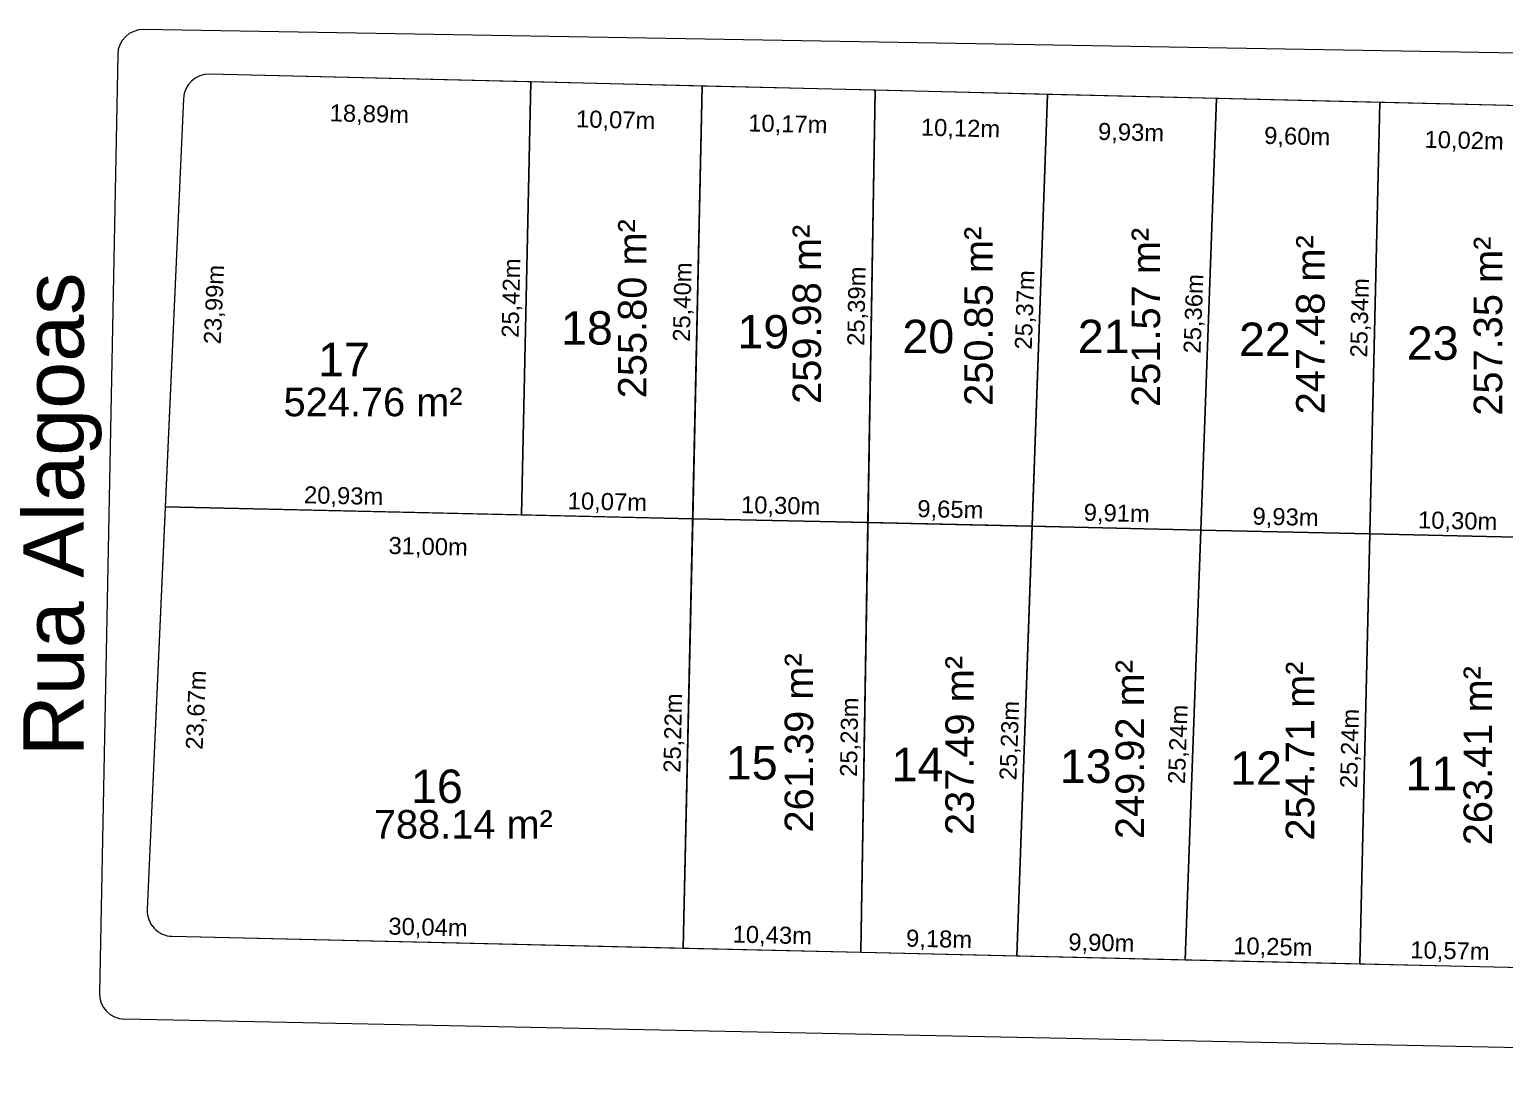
# Model space of a CAD drawing. Header units: metres. Extents: x 3808 to 8215, y 2374 to 6187.
# Drawn here: x 5221.6 to 5308.2, y 5171.5 to 5233.4 of the extents above; entities that cross this region are included whole.
import ezdxf
from ezdxf.enums import TextEntityAlignment as Align

# ---------------------------------------------------------------- set-up
doc = ezdxf.new("R2010")
doc.units = ezdxf.units.M
for name, color, linetype in [('Areas Lotes', 1, 'Continuous'), ('Calçada', 8, 'Continuous'), ('COTAS', 7, 'Continuous'), ('Lote', 7, 'Continuous'), ('Nome das Ruas', 7, 'Continuous'), ('Nº Lote', 7, 'Continuous'), ('quadras', 7, 'Continuous')]:
    doc.layers.add(name, color=color, linetype=linetype)
doc.styles.add('Arial', font='arial.ttf')
doc.dimstyles.new('Copy(2) of ISO-25', dxfattribs={"dimtxt": 1, "dimasz": 2.5, "dimexe": 1.25, "dimexo": 0.625, "dimgap": 0.2, "dimtad": 1, "dimtoh": 1, "dimlfac": 1, "dimzin": 1, "dimtxsty": 'Arial', "dimblk": 'NONE', "dimcen": 0, "dimse1": 1, "dimse2": 1, "dimsd1": 1, "dimsd2": 1, "dimclrt": 256, "dimaunit": 1, "dimadec": 3, "dimazin": 0, "dimtfac": 1, "dimtmove": 0, "dimatfit": 3, "dimldrblk": 'NONE', "dimfxl": 1, "dimtolj": 1, "dimtzin": 0, "dimarcsym": 0})

# ---------------------------------------------------------------- blocks, each defined once
blk = doc.blocks.new('*D5501')
at = {"layer": 'Defpoints', "color": 0, "linetype": 'Continuous', "transparency": 16777216}
for p in [(5299.743, 5178.535), (5299.743, 5178.535), (5310.31, 5178.291)]:
    blk.add_point(p, dxfattribs=at)
at = {"layer": 'Lote', "linetype": 'Continuous', "lineweight": 5, "transparency": 16777216, "insert": (5305.045, 5179.214), "char_height": 1, "attachment_point": 5, "rotation": 358.67724, "style": 'Arial'}
blk.add_mtext('\\A1;10,57m', dxfattribs=at)
blk = doc.blocks.new('_None')
blk = doc.blocks.new('*D5502')
at = {"layer": 'Defpoints', "color": 0, "linetype": 'Continuous', "transparency": 16777216}
for p in [(5289.492, 5178.772), (5289.492, 5178.772), (5299.743, 5178.535)]:
    blk.add_point(p, dxfattribs=at)
at = {"layer": 'Lote', "linetype": 'Continuous', "lineweight": 5, "transparency": 16777216, "insert": (5294.636, 5179.454), "char_height": 1, "attachment_point": 5, "rotation": 358.67724, "style": 'Arial'}
blk.add_mtext('\\A1;10,25m', dxfattribs=at)
blk = doc.blocks.new('*D5503')
at = {"layer": 'Defpoints', "color": 0, "linetype": 'Continuous', "transparency": 16777216}
for p in [(5279.598, 5179.001), (5279.598, 5179.001), (5289.492, 5178.772)]:
    blk.add_point(p, dxfattribs=at)
at = {"layer": 'Lote', "linetype": 'Continuous', "lineweight": 5, "transparency": 16777216, "insert": (5284.563, 5179.687), "char_height": 1, "attachment_point": 5, "rotation": 358.67724, "style": 'Arial'}
blk.add_mtext('\\A1;9,90m', dxfattribs=at)
blk = doc.blocks.new('*D5504')
at = {"layer": 'Defpoints', "color": 0, "linetype": 'Continuous', "transparency": 16777216}
for p in [(5270.422, 5179.212), (5270.422, 5179.212), (5279.598, 5179.001)]:
    blk.add_point(p, dxfattribs=at)
at = {"layer": 'Lote', "linetype": 'Continuous', "lineweight": 5, "transparency": 16777216, "insert": (5275.028, 5179.907), "char_height": 1, "attachment_point": 5, "rotation": 358.67724, "style": 'Arial'}
blk.add_mtext('\\A1;9,18m', dxfattribs=at)
blk = doc.blocks.new('*D5505')
at = {"layer": 'Defpoints', "color": 0, "linetype": 'Continuous', "transparency": 16777216}
for p in [(5259.998, 5179.453), (5259.998, 5179.453), (5270.422, 5179.212)]:
    blk.add_point(p, dxfattribs=at)
at = {"layer": 'Lote', "linetype": 'Continuous', "lineweight": 5, "transparency": 16777216, "insert": (5265.228, 5180.134), "char_height": 1, "attachment_point": 5, "rotation": 358.67724, "style": 'Arial'}
blk.add_mtext('\\A1;10,43m', dxfattribs=at)
blk = doc.blocks.new('*D5506')
at = {"layer": 'Defpoints', "color": 0, "linetype": 'Continuous', "transparency": 16777216}
for p in [(5229.968, 5180.147), (5229.968, 5180.147), (5259.998, 5179.453)]:
    blk.add_point(p, dxfattribs=at)
at = {"layer": 'Lote', "linetype": 'Continuous', "lineweight": 5, "transparency": 16777216, "insert": (5245.001, 5180.601), "char_height": 1, "attachment_point": 5, "rotation": 358.67724, "style": 'Arial'}
blk.add_mtext('\\A1;30,04m', dxfattribs=at)
blk = doc.blocks.new('*D5507')
at = {"layer": 'Defpoints', "color": 0, "linetype": 'Continuous', "transparency": 16777216}
for p in [(5229.56, 5205.361), (5250.489, 5204.891), (5250.489, 5204.891)]:
    blk.add_point(p, dxfattribs=at)
at = {"layer": 'Lote', "linetype": 'Continuous', "lineweight": 5, "transparency": 16777216, "insert": (5240.042, 5205.927), "char_height": 1, "attachment_point": 5, "rotation": 358.71427, "style": 'Arial'}
blk.add_mtext('\\A1;20,93m', dxfattribs=at)
blk = doc.blocks.new('*D5508')
at = {"layer": 'Defpoints', "color": 0, "linetype": 'Continuous', "transparency": 16777216}
for p in [(5250.489, 5204.891), (5260.552, 5204.665), (5260.552, 5204.665)]:
    blk.add_point(p, dxfattribs=at)
at = {"layer": 'Lote', "linetype": 'Continuous', "lineweight": 5, "transparency": 16777216, "insert": (5255.538, 5205.579), "char_height": 1, "attachment_point": 5, "rotation": 358.71427, "style": 'Arial'}
blk.add_mtext('\\A1;10,07m', dxfattribs=at)
blk = doc.blocks.new('*D5509')
at = {"layer": 'Defpoints', "color": 0, "linetype": 'Continuous', "transparency": 16777216}
for p in [(5260.552, 5204.665), (5270.85, 5204.434), (5270.85, 5204.434)]:
    blk.add_point(p, dxfattribs=at)
at = {"layer": 'Lote', "linetype": 'Continuous', "lineweight": 5, "transparency": 16777216, "insert": (5265.719, 5205.351), "char_height": 1, "attachment_point": 5, "rotation": 358.71427, "style": 'Arial'}
blk.add_mtext('\\A1;10,30m', dxfattribs=at)
blk = doc.blocks.new('*D5510')
at = {"layer": 'Defpoints', "color": 0, "linetype": 'Continuous', "transparency": 16777216}
for p in [(5270.85, 5204.434), (5280.496, 5204.218), (5280.496, 5204.218)]:
    blk.add_point(p, dxfattribs=at)
at = {"layer": 'Lote', "linetype": 'Continuous', "lineweight": 5, "transparency": 16777216, "insert": (5275.691, 5205.127), "char_height": 1, "attachment_point": 5, "rotation": 358.71427, "style": 'Arial'}
blk.add_mtext('\\A1;9,65m', dxfattribs=at)
blk = doc.blocks.new('*D5511')
at = {"layer": 'Defpoints', "color": 0, "linetype": 'Continuous', "transparency": 16777216}
for p in [(5280.496, 5204.218), (5290.405, 5203.995), (5290.405, 5203.995)]:
    blk.add_point(p, dxfattribs=at)
at = {"layer": 'Lote', "linetype": 'Continuous', "lineweight": 5, "transparency": 16777216, "insert": (5285.468, 5204.907), "char_height": 1, "attachment_point": 5, "rotation": 358.71427, "style": 'Arial'}
blk.add_mtext('\\A1;9,91m', dxfattribs=at)
blk = doc.blocks.new('*D5512')
at = {"layer": 'Defpoints', "color": 0, "linetype": 'Continuous', "transparency": 16777216}
for p in [(5290.405, 5203.995), (5300.331, 5203.773), (5300.331, 5203.773)]:
    blk.add_point(p, dxfattribs=at)
at = {"layer": 'Lote', "linetype": 'Continuous', "lineweight": 5, "transparency": 16777216, "insert": (5295.386, 5204.685), "char_height": 1, "attachment_point": 5, "rotation": 358.71427, "style": 'Arial'}
blk.add_mtext('\\A1;9,93m', dxfattribs=at)
blk = doc.blocks.new('*D5513')
at = {"layer": 'Defpoints', "color": 0, "linetype": 'Continuous', "transparency": 16777216}
for p in [(5300.331, 5203.773), (5310.625, 5203.542), (5310.625, 5203.542)]:
    blk.add_point(p, dxfattribs=at)
at = {"layer": 'Lote', "linetype": 'Continuous', "lineweight": 5, "transparency": 16777216, "insert": (5305.496, 5204.458), "char_height": 1, "attachment_point": 5, "rotation": 358.71427, "style": 'Arial'}
blk.add_mtext('\\A1;10,30m', dxfattribs=at)
blk = doc.blocks.new('*D5522')
at = {"layer": 'Defpoints', "color": 0, "linetype": 'Continuous', "transparency": 16777216}
for p in [(5232.164, 5230.763), (5251.048, 5230.307), (5250.975, 5227.32)]:
    blk.add_point(p, dxfattribs=at)
at = {"layer": 'COTAS', "linetype": 'Continuous', "lineweight": 5, "transparency": 16777216, "insert": (5241.553, 5228.349), "char_height": 1, "attachment_point": 5, "rotation": 358.61694, "style": 'Arial'}
blk.add_mtext('\\A1;18,89m', dxfattribs=at)
blk = doc.blocks.new('*D5523')
at = {"layer": 'Defpoints', "color": 0, "linetype": 'Continuous', "transparency": 16777216}
for p in [(5251.048, 5230.307), (5261.11, 5230.064), (5261.038, 5227.078)]:
    blk.add_point(p, dxfattribs=at)
at = {"layer": 'COTAS', "linetype": 'Continuous', "lineweight": 5, "transparency": 16777216, "insert": (5256.026, 5228), "char_height": 1, "attachment_point": 5, "rotation": 358.61694, "style": 'Arial'}
blk.add_mtext('\\A1;10,07m', dxfattribs=at)
blk = doc.blocks.new('*D5524')
at = {"layer": 'Defpoints', "color": 0, "linetype": 'Continuous', "transparency": 16777216}
for p in [(5261.11, 5230.064), (5271.281, 5229.818), (5271.209, 5226.832)]:
    blk.add_point(p, dxfattribs=at)
at = {"layer": 'COTAS', "linetype": 'Continuous', "lineweight": 5, "transparency": 16777216, "insert": (5266.143, 5227.755), "char_height": 1, "attachment_point": 5, "rotation": 358.61694, "style": 'Arial'}
blk.add_mtext('\\A1;10,17m', dxfattribs=at)
blk = doc.blocks.new('*D5525')
at = {"layer": 'Defpoints', "color": 0, "linetype": 'Continuous', "transparency": 16777216}
for p in [(5271.281, 5229.818), (5281.399, 5229.574), (5281.327, 5226.588)]:
    blk.add_point(p, dxfattribs=at)
at = {"layer": 'COTAS', "linetype": 'Continuous', "lineweight": 5, "transparency": 16777216, "insert": (5276.287, 5227.511), "char_height": 1, "attachment_point": 5, "rotation": 358.61694, "style": 'Arial'}
blk.add_mtext('\\A1;10,12m', dxfattribs=at)
blk = doc.blocks.new('*D5526')
at = {"layer": 'Defpoints', "color": 0, "linetype": 'Continuous', "transparency": 16777216}
for p in [(5281.399, 5229.574), (5291.323, 5229.334), (5291.251, 5226.348)]:
    blk.add_point(p, dxfattribs=at)
at = {"layer": 'COTAS', "linetype": 'Continuous', "lineweight": 5, "transparency": 16777216, "insert": (5286.308, 5227.269), "char_height": 1, "attachment_point": 5, "rotation": 358.61694, "style": 'Arial'}
blk.add_mtext('\\A1;9,93m', dxfattribs=at)
blk = doc.blocks.new('*D5527')
at = {"layer": 'Defpoints', "color": 0, "linetype": 'Continuous', "transparency": 16777216}
for p in [(5291.323, 5229.334), (5300.921, 5229.103), (5300.848, 5226.116)]:
    blk.add_point(p, dxfattribs=at)
at = {"layer": 'COTAS', "linetype": 'Continuous', "lineweight": 5, "transparency": 16777216, "insert": (5296.069, 5227.033), "char_height": 1, "attachment_point": 5, "rotation": 358.61694, "style": 'Arial'}
blk.add_mtext('\\A1;9,60m', dxfattribs=at)
blk = doc.blocks.new('*D5528')
at = {"layer": 'Defpoints', "color": 0, "linetype": 'Continuous', "transparency": 16777216}
for p in [(5300.921, 5229.103), (5310.942, 5228.861), (5310.869, 5225.874)]:
    blk.add_point(p, dxfattribs=at)
at = {"layer": 'COTAS', "linetype": 'Continuous', "lineweight": 5, "transparency": 16777216, "insert": (5305.878, 5226.796), "char_height": 1, "attachment_point": 5, "rotation": 358.61694, "style": 'Arial'}
blk.add_mtext('\\A1;10,02m', dxfattribs=at)
blk = doc.blocks.new('*D5562')
at = {"layer": 'Defpoints', "color": 0, "linetype": 'Continuous', "transparency": 16777216}
for p in [(5300.331, 5203.773), (5299.743, 5178.535), (5299.743, 5178.535)]:
    blk.add_point(p, dxfattribs=at)
at = {"layer": 'COTAS', "linetype": 'Continuous', "lineweight": 5, "transparency": 16777216, "insert": (5299.236, 5191.173), "char_height": 1, "attachment_point": 5, "rotation": 88.66631, "style": 'Arial'}
blk.add_mtext('\\A1;25,24m', dxfattribs=at)
blk = doc.blocks.new('*D5563')
at = {"layer": 'Defpoints', "color": 0, "linetype": 'Continuous', "transparency": 16777216}
for p in [(5300.921, 5229.103), (5300.331, 5203.773), (5300.331, 5203.773)]:
    blk.add_point(p, dxfattribs=at)
at = {"layer": 'COTAS', "linetype": 'Continuous', "lineweight": 5, "transparency": 16777216, "insert": (5299.825, 5216.456), "char_height": 1, "attachment_point": 5, "rotation": 88.66631, "style": 'Arial'}
blk.add_mtext('\\A1;25,34m', dxfattribs=at)
blk = doc.blocks.new('*D5564')
at = {"layer": 'Defpoints', "color": 0, "linetype": 'Continuous', "transparency": 16777216}
for p in [(5291.323, 5229.334), (5290.405, 5203.995), (5290.405, 5203.995)]:
    blk.add_point(p, dxfattribs=at)
at = {"layer": 'COTAS', "linetype": 'Continuous', "lineweight": 5, "transparency": 16777216, "insert": (5290.064, 5216.694), "char_height": 1, "attachment_point": 5, "rotation": 87.92573, "style": 'Arial'}
blk.add_mtext('\\A1;25,36m', dxfattribs=at)
blk = doc.blocks.new('*D5565')
at = {"layer": 'Defpoints', "color": 0, "linetype": 'Continuous', "transparency": 16777216}
for p in [(5290.405, 5203.995), (5289.492, 5178.772), (5289.492, 5178.772)]:
    blk.add_point(p, dxfattribs=at)
at = {"layer": 'COTAS', "linetype": 'Continuous', "lineweight": 5, "transparency": 16777216, "insert": (5289.148, 5191.413), "char_height": 1, "attachment_point": 5, "rotation": 87.92573, "style": 'Arial'}
blk.add_mtext('\\A1;25,24m', dxfattribs=at)
blk = doc.blocks.new('*D5566')
at = {"layer": 'Defpoints', "color": 0, "linetype": 'Continuous', "transparency": 16777216}
for p in [(5280.496, 5204.218), (5279.598, 5179.001), (5279.598, 5179.001)]:
    blk.add_point(p, dxfattribs=at)
at = {"layer": 'COTAS', "linetype": 'Continuous', "lineweight": 5, "transparency": 16777216, "insert": (5279.247, 5191.638), "char_height": 1, "attachment_point": 5, "rotation": 87.96091, "style": 'Arial'}
blk.add_mtext('\\A1;25,23m', dxfattribs=at)
blk = doc.blocks.new('*D5567')
at = {"layer": 'Defpoints', "color": 0, "linetype": 'Continuous', "transparency": 16777216}
for p in [(5281.399, 5229.574), (5280.496, 5204.218), (5280.496, 5204.218)]:
    blk.add_point(p, dxfattribs=at)
at = {"layer": 'COTAS', "linetype": 'Continuous', "lineweight": 5, "transparency": 16777216, "insert": (5280.147, 5216.924), "char_height": 1, "attachment_point": 5, "rotation": 87.96091, "style": 'Arial'}
blk.add_mtext('\\A1;25,37m', dxfattribs=at)
blk = doc.blocks.new('*D5568')
at = {"layer": 'Defpoints', "color": 0, "linetype": 'Continuous', "transparency": 16777216}
for p in [(5271.281, 5229.818), (5270.85, 5204.434), (5270.85, 5204.434)]:
    blk.add_point(p, dxfattribs=at)
at = {"layer": 'COTAS', "linetype": 'Continuous', "lineweight": 5, "transparency": 16777216, "insert": (5270.265, 5217.14), "char_height": 1, "attachment_point": 5, "rotation": 89.02694, "style": 'Arial'}
blk.add_mtext('\\A1;25,39m', dxfattribs=at)
blk = doc.blocks.new('*D5569')
at = {"layer": 'Defpoints', "color": 0, "linetype": 'Continuous', "transparency": 16777216}
for p in [(5270.85, 5204.434), (5270.422, 5179.212), (5270.422, 5179.212)]:
    blk.add_point(p, dxfattribs=at)
at = {"layer": 'COTAS', "linetype": 'Continuous', "lineweight": 5, "transparency": 16777216, "insert": (5269.835, 5191.837), "char_height": 1, "attachment_point": 5, "rotation": 89.02694, "style": 'Arial'}
blk.add_mtext('\\A1;25,23m', dxfattribs=at)
blk = doc.blocks.new('*D5570')
at = {"layer": 'Defpoints', "color": 0, "linetype": 'Continuous', "transparency": 16777216}
for p in [(5261.11, 5230.064), (5261.11, 5230.064), (5260.552, 5204.665)]:
    blk.add_point(p, dxfattribs=at)
at = {"layer": 'COTAS', "linetype": 'Continuous', "lineweight": 5, "transparency": 16777216, "insert": (5260.03, 5217.382), "char_height": 1, "attachment_point": 5, "rotation": 88.74034, "style": 'Arial'}
blk.add_mtext('\\A1;25,40m', dxfattribs=at)
blk = doc.blocks.new('*D5571')
at = {"layer": 'Defpoints', "color": 0, "linetype": 'Continuous', "transparency": 16777216}
for p in [(5260.552, 5204.665), (5259.998, 5179.453), (5259.998, 5179.453)]:
    blk.add_point(p, dxfattribs=at)
at = {"layer": 'COTAS', "linetype": 'Continuous', "lineweight": 5, "transparency": 16777216, "insert": (5259.474, 5192.077), "char_height": 1, "attachment_point": 5, "rotation": 88.74034, "style": 'Arial'}
blk.add_mtext('\\A1;25,22m', dxfattribs=at)
blk = doc.blocks.new('*D5572')
at = {"layer": 'Defpoints', "color": 0, "linetype": 'Continuous', "transparency": 16777216}
for p in [(5251.048, 5230.307), (5250.489, 5204.891), (5250.489, 5204.891)]:
    blk.add_point(p, dxfattribs=at)
at = {"layer": 'COTAS', "linetype": 'Continuous', "lineweight": 5, "transparency": 16777216, "insert": (5249.967, 5217.617), "char_height": 1, "attachment_point": 5, "rotation": 88.74034, "style": 'Arial'}
blk.add_mtext('\\A1;25,42m', dxfattribs=at)
blk = doc.blocks.new('*D5573')
at = {"layer": 'Defpoints', "color": 0, "linetype": 'Continuous', "transparency": 16777216}
for p in [(5229.56, 5205.361), (5260.552, 5204.665), (5260.488, 5201.803)]:
    blk.add_point(p, dxfattribs=at)
at = {"layer": 'COTAS', "linetype": 'Continuous', "lineweight": 5, "transparency": 16777216, "insert": (5245.009, 5202.952), "char_height": 1, "attachment_point": 5, "rotation": 358.71427, "style": 'Arial'}
blk.add_mtext('\\A1;31,00m', dxfattribs=at)
blk = doc.blocks.new('*D5577')
at = {"layer": 'Defpoints', "color": 0, "linetype": 'Continuous', "transparency": 16777216}
for p in [(5229.56, 5205.361), (5232.782, 5205.217), (5228.504, 5181.713)]:
    blk.add_point(p, dxfattribs=at)
at = {"layer": 'COTAS', "linetype": 'Continuous', "lineweight": 5, "transparency": 16777216, "insert": (5231.454, 5193.429), "char_height": 1, "attachment_point": 5, "rotation": 87.44354, "style": 'Arial'}
blk.add_mtext('\\A1;23,67m', dxfattribs=at)
blk = doc.blocks.new('*D5578')
at = {"layer": 'Defpoints', "color": 0, "linetype": 'Continuous', "transparency": 16777216}
for p in [(5230.63, 5229.33), (5233.852, 5229.186), (5229.56, 5205.361)]:
    blk.add_point(p, dxfattribs=at)
at = {"layer": 'COTAS', "linetype": 'Continuous', "lineweight": 5, "transparency": 16777216, "insert": (5232.517, 5217.237), "char_height": 1, "attachment_point": 5, "rotation": 87.44354, "style": 'Arial'}
blk.add_mtext('\\A1;23,99m', dxfattribs=at)

msp = doc.modelspace()

# ---------------------------------------------------------------- linework, layer by layer
at = {"layer": 'Calçada', "linetype": 'Continuous', "lineweight": 5}
for p, q in [((5411.907, 5230.22), (5228.293, 5233.386)), ((5226.767, 5231.915), (5225.691, 5176.816)), ((5410.754, 5171.505), (5227.16, 5175.287))]:
    msp.add_line(p, q, dxfattribs=at)
for centre, start, end in [((5228.267, 5231.886), 89.01241, 178.88114), ((5227.191, 5176.786), 178.88114, 268.82016)]:
    msp.add_arc(centre, 1.5, start, end, dxfattribs=at)
at = {"layer": 'Lote', "lineweight": 5}
for p, q in [((5250.489, 5204.891), (5251.048, 5230.307)), ((5259.998, 5179.453), (5261.11, 5230.064)), ((5271.281, 5229.818), (5270.422, 5179.212)), ((5279.598, 5179.001), (5281.399, 5229.574)), ((5291.323, 5229.334), (5289.492, 5178.772)), ((5299.743, 5178.535), (5300.921, 5229.103)), ((5229.56, 5205.361), (5317.334, 5203.391))]:
    msp.add_line(p, q, dxfattribs=at)
at = {"layer": 'Lote', "linetype": 'Continuous', "lineweight": 5, "flags": 128}
for points in [[(5251.048, 5230.307), (5232.164, 5230.763, 0.408228), (5230.63, 5229.33), (5229.56, 5205.361), (5250.489, 5204.891)], [(5229.56, 5205.361), (5228.504, 5181.713, 0.420534), (5229.968, 5180.147), (5259.998, 5179.453), (5260.552, 5204.665)]]:
    msp.add_lwpolyline(points, format="xyb", close=True, dxfattribs=at)
for points in [[(5250.489, 5204.891), (5260.552, 5204.665), (5261.11, 5230.064), (5251.048, 5230.307)], [(5271.281, 5229.818), (5261.11, 5230.064), (5260.552, 5204.665), (5270.85, 5204.434)], [(5281.399, 5229.574), (5271.281, 5229.818), (5270.85, 5204.434), (5280.496, 5204.218)], [(5280.496, 5204.218), (5290.405, 5203.995), (5291.323, 5229.334), (5281.399, 5229.574)], [(5300.921, 5229.103), (5291.323, 5229.334), (5290.405, 5203.995), (5300.331, 5203.773)], [(5310.942, 5228.861), (5300.921, 5229.103), (5300.331, 5203.773), (5310.625, 5203.542)], [(5260.552, 5204.665), (5259.998, 5179.453), (5270.422, 5179.212), (5270.85, 5204.434)], [(5270.422, 5179.212), (5279.598, 5179.001), (5280.496, 5204.218), (5270.85, 5204.434)], [(5279.598, 5179.001), (5289.492, 5178.772), (5290.405, 5203.995), (5280.496, 5204.218)], [(5289.492, 5178.772), (5299.743, 5178.535), (5300.331, 5203.773), (5290.405, 5203.995)], [(5310.625, 5203.542), (5300.331, 5203.773), (5299.743, 5178.535), (5310.31, 5178.291)]]:
    msp.add_lwpolyline(points, close=True, dxfattribs=at)
at = {"layer": 'quadras', "lineweight": 5}
for p, q in [((5409.912, 5226.471), (5232.164, 5230.763)), ((5230.63, 5229.33), (5228.504, 5181.713)), ((5229.968, 5180.147), (5409.318, 5176.005))]:
    msp.add_line(p, q, dxfattribs=at)
for centre, start, end in [((5232.128, 5229.263), 88.61694, 177.44354), ((5230.002, 5181.646), 177.44354, 268.67724)]:
    msp.add_arc(centre, 1.5, start, end, dxfattribs=at)

# ---------------------------------------------------------------- texts
at = {"layer": 'Areas Lotes', "lineweight": 5, "style": 'Arial'}
for s, p in [('255.80 m²', (5257.838, 5211.733)), ('259.98 m²', (5268.093, 5211.407)), ('250.85 m²', (5278.183, 5211.288)), ('251.57 m²', (5288.012, 5211.225)), ('247.48 m²', (5297.678, 5210.791)), ('257.35 m²', (5308.113, 5210.709)), ('261.39 m²', (5267.63, 5186.24)), ('237.49 m²', (5277.069, 5186.087)), ('249.92 m²', (5287.07, 5185.852)), ('254.71 m²', (5297.07, 5185.762)), ('263.41 m²', (5307.515, 5185.491))]:
    msp.add_text(s, height=1.6726, rotation=90, dxfattribs=at).set_placement(p)
at = {"layer": 'Areas Lotes', "linetype": 'Continuous', "lineweight": 5, "style": 'Arial'}
for s, p in [('524.76 m²', (5236.513, 5210.68)), ('788.14 m²', (5241.817, 5185.886))]:
    msp.add_text(s, height=1.6726, dxfattribs=at).set_placement(p)
at = {"layer": 'Nome das Ruas', "lineweight": 5, "style": 'Arial'}
msp.add_text('Rua Alagoas', height=3.55, rotation=90, dxfattribs=at).set_placement((5224.773, 5190.72, 165.916))
at = {"layer": 'Nº Lote', "linetype": 'Continuous', "lineweight": 5, "style": 'Arial'}
for s, p in [('18', (5254.338, 5214.886)), ('19', (5264.7, 5214.663)), ('20', (5274.394, 5214.385)), ('21', (5284.701, 5214.385)), ('22', (5294.172, 5214.218)), ('23', (5304.033, 5213.995)), ('17', (5240.064, 5213.032)), ('15', (5264.02, 5189.354)), ('14', (5273.762, 5189.253)), ('13', (5283.641, 5189.152)), ('12', (5293.655, 5189.042)), ('11', (5303.952, 5188.726)), ('16', (5245.524, 5187.975))]:
    msp.add_text(s, height=1.96, dxfattribs=at).set_placement(p, align=Align.CENTER)

# ---------------------------------------------------------------- dimensions: what is measured, and where the dimension line sits
at = {"layer": 'COTAS', "linetype": 'Continuous', "lineweight": 5}
for p1, p2, distance, picture, middle in [((5232.164, 5230.763), (5251.048, 5230.307), -2.987, '*D5522', (5241.553, 5228.349)), ((5251.048, 5230.307), (5250.489, 5204.891), 0, '*D5572', (5249.967, 5217.617)), ((5260.552, 5204.6654), (5261.1104, 5230.0638), 0, '*D5570', (5260.0304, 5217.3822)), ((5271.281, 5229.818), (5270.85, 5204.434), 0, '*D5568', (5270.265, 5217.14)), ((5281.399, 5229.574), (5280.496, 5204.218), 0, '*D5567', (5280.147, 5216.924)), ((5291.323, 5229.334), (5290.405, 5203.995), 0, '*D5564', (5290.064, 5216.694)), ((5300.921, 5229.103), (5300.331, 5203.773), 0, '*D5563', (5299.825, 5216.456)), ((5228.504, 5181.713), (5229.56, 5205.361), -3.225, '*D5577', (5231.454, 5193.429)), ((5229.56, 5205.361), (5260.552, 5204.665), -2.863, '*D5573', (5245.009, 5202.952)), ((5260.552, 5204.665), (5259.998, 5179.453), 0, '*D5571', (5259.474, 5192.077)), ((5270.85, 5204.434), (5270.422, 5179.212), 0, '*D5569', (5269.835, 5191.837)), ((5280.496, 5204.218), (5279.598, 5179.001), 0, '*D5566', (5279.247, 5191.638)), ((5290.405, 5203.995), (5289.492, 5178.772), 0, '*D5565', (5289.148, 5191.413)), ((5300.331, 5203.773), (5299.743, 5178.535), 0, '*D5562', (5299.236, 5191.173))]:
    dim = msp.add_aligned_dim(p1=p1, p2=p2, distance=distance, dimstyle='Copy(2) of ISO-25', override={"dimpost": 'm'}, dxfattribs=at)
    dim.commit()
    dim.dimension.update_dxf_attribs({"geometry": picture, "text_midpoint": middle})
for base, p1, p2, angle, picture, middle in [((5261.0383, 5227.0775), (5251.0476, 5230.3067), (5261.1104, 5230.0638), 178.61694, '*D5523', (5256.0262, 5227.9997)), ((5233.852, 5229.186), (5229.56, 5205.361), (5230.63, 5229.33), 267.44354, '*D5578', (5232.517, 5217.237)), ((5271.209, 5226.832), (5261.11, 5230.064), (5271.281, 5229.818), 178.61694, '*D5524', (5266.143, 5227.755)), ((5281.327, 5226.588), (5271.281, 5229.818), (5281.399, 5229.574), 178.61694, '*D5525', (5276.287, 5227.511)), ((5291.251, 5226.348), (5281.399, 5229.574), (5291.323, 5229.334), 178.61694, '*D5526', (5286.308, 5227.269)), ((5300.848, 5226.116), (5291.323, 5229.334), (5300.921, 5229.103), 178.61694, '*D5527', (5296.069, 5227.033)), ((5310.869, 5225.874), (5300.921, 5229.103), (5310.942, 5228.861), 178.61694, '*D5528', (5305.878, 5226.796))]:
    dim = msp.add_linear_dim(base=base, p1=p1, p2=p2, angle=angle, dimstyle='Copy(2) of ISO-25', override={"dimpost": 'm', "dimtmove": 1}, dxfattribs=at)
    dim.commit()
    dim.dimension.update_dxf_attribs({"geometry": picture, "text_midpoint": middle})
at = {"layer": 'Lote', "linetype": 'Continuous', "lineweight": 5}
dim = msp.add_aligned_dim(p1=(5229.56, 5205.361), p2=(5250.489, 5204.891), distance=0, dimstyle='Copy(2) of ISO-25', override={"dimpost": 'm'}, dxfattribs=at)
dim.commit()
dim.dimension.update_dxf_attribs({"geometry": '*D5507', "text_midpoint": (5240.042, 5205.927)})
for base, p1, p2, angle, picture, middle in [((5260.552, 5204.665), (5250.489, 5204.891), (5260.552, 5204.665), 178.71427, '*D5508', (5255.538, 5205.579)), ((5270.85, 5204.434), (5260.552, 5204.665), (5270.85, 5204.434), 178.71427, '*D5509', (5265.719, 5205.351)), ((5280.496, 5204.218), (5270.85, 5204.434), (5280.496, 5204.218), 178.71427, '*D5510', (5275.691, 5205.127)), ((5290.405, 5203.995), (5280.496, 5204.218), (5290.405, 5203.995), 178.71427, '*D5511', (5285.468, 5204.907)), ((5300.331, 5203.773), (5290.405, 5203.995), (5300.331, 5203.773), 178.71427, '*D5512', (5295.386, 5204.685)), ((5310.625, 5203.542), (5300.331, 5203.773), (5310.625, 5203.542), 178.71427, '*D5513', (5305.496, 5204.458)), ((5229.968, 5180.147), (5259.998, 5179.453), (5229.968, 5180.147), 358.67724, '*D5506', (5245.001, 5180.601)), ((5259.998, 5179.453), (5270.422, 5179.212), (5259.998, 5179.453), 358.67724, '*D5505', (5265.228, 5180.134)), ((5270.422, 5179.212), (5279.598, 5179.001), (5270.422, 5179.212), 358.67724, '*D5504', (5275.028, 5179.907)), ((5279.598, 5179.001), (5289.492, 5178.772), (5279.598, 5179.001), 358.67724, '*D5503', (5284.563, 5179.687)), ((5289.492, 5178.772), (5299.743, 5178.535), (5289.492, 5178.772), 358.67724, '*D5502', (5294.636, 5179.454)), ((5299.743, 5178.535), (5310.31, 5178.291), (5299.743, 5178.535), 358.67724, '*D5501', (5305.045, 5179.214))]:
    dim = msp.add_linear_dim(base=base, p1=p1, p2=p2, angle=angle, dimstyle='Copy(2) of ISO-25', override={"dimpost": 'm', "dimtmove": 1}, dxfattribs=at)
    dim.commit()
    dim.dimension.update_dxf_attribs({"geometry": picture, "text_midpoint": middle})

doc.saveas('drawing.dxf')
